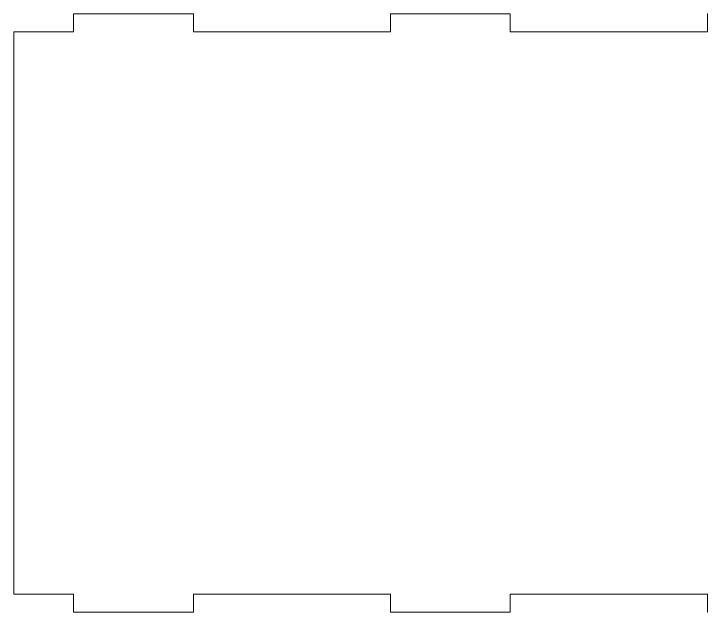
# Model space of a CAD drawing. Header units: millimetres. Extents: x -409 to 409, y -538 to 538.
# Drawn here: x -195.5 to -80.7, y 139.7 to 239.7 of the extents above; entities that cross this region are included whole.
import ezdxf

# ---------------------------------------------------------------- set-up
doc = ezdxf.new("R2010")
doc.units = ezdxf.units.MM
doc.header["$MEASUREMENT"] = 0
doc.layers.add('Camada 1', color=7, linetype='Continuous')

msp = doc.modelspace()

# ---------------------------------------------------------------- linework, layer by layer
at = {"layer": 'Camada 1', "color": 250, "lineweight": 20}
msp.add_open_spline([(-16.796, 142.7131), (-16.796, 142.7131), (-25.3154, 142.7131), (-25.3154, 142.7131), (-25.3154, 142.7131), (-25.3154, 142.7131), (-25.3154, 139.7131), (-25.3154, 139.7131), (-25.3154, 139.7131), (-25.3154, 139.7131), (-31.3603, 139.7131), (-31.3603, 139.7131), (-31.3603, 139.7131), (-31.3603, 139.7131), (-31.3603, 142.7131), (-31.3603, 142.7131), (-31.3603, 142.7131), (-31.3603, 142.7131), (-39.5846, 142.7131), (-39.5846, 142.7131), (-39.5846, 142.7131), (-39.5846, 142.7131), (-39.5846, 139.7131), (-39.5846, 139.7131), (-39.5846, 139.7131), (-39.5846, 139.7131), (-45.6295, 139.7131), (-45.6295, 139.7131), (-45.6295, 139.7131), (-45.6295, 139.7131), (-45.6295, 142.7131), (-45.6295, 142.7131), (-45.6295, 142.7131), (-45.6295, 142.7131), (-59.6489, 142.7131), (-59.6489, 142.7131), (-59.6489, 142.7131), (-59.6489, 142.7131), (-59.6489, 139.7131), (-59.6489, 139.7131), (-59.6489, 139.7131), (-59.6489, 139.7131), (-79.6489, 139.7131), (-79.6489, 139.7131), (-79.6489, 139.7131), (-79.6489, 139.7131), (-79.6489, 142.7131), (-79.6489, 142.7131), (-79.6489, 142.7131), (-79.6489, 142.7131), (-112.5667, 142.7131), (-112.5667, 142.7131), (-112.5667, 142.7131), (-112.5667, 142.7131), (-112.5667, 139.7131), (-112.5667, 139.7131), (-112.5667, 139.7131), (-112.5667, 139.7131), (-132.5667, 139.7131), (-132.5667, 139.7131), (-132.5667, 139.7131), (-132.5667, 139.7131), (-132.5667, 142.7131), (-132.5667, 142.7131), (-132.5667, 142.7131), (-132.5667, 142.7131), (-165.4846, 142.7131), (-165.4846, 142.7131), (-165.4846, 142.7131), (-165.4846, 142.7131), (-165.4846, 139.7131), (-165.4846, 139.7131), (-165.4846, 139.7131), (-165.4846, 139.7131), (-185.4846, 139.7131), (-185.4846, 139.7131), (-185.4846, 139.7131), (-185.4846, 139.7131), (-185.4846, 142.7131), (-185.4846, 142.7131), (-185.4846, 142.7131), (-185.4846, 142.7131), (-195.4846, 142.7131), (-195.4846, 142.7131), (-195.4846, 142.7131), (-195.4846, 142.7131), (-195.4846, 236.7131), (-195.4846, 236.7131), (-195.4846, 236.7131), (-195.4846, 236.7131), (-185.4846, 236.7131), (-185.4846, 236.7131), (-185.4846, 236.7131), (-185.4846, 236.7131), (-185.4846, 239.7131), (-185.4846, 239.7131), (-185.4846, 239.7131), (-185.4846, 239.7131), (-165.4846, 239.7131), (-165.4846, 239.7131), (-165.4846, 239.7131), (-165.4846, 239.7131), (-165.4846, 236.7131), (-165.4846, 236.7131), (-165.4846, 236.7131), (-165.4846, 236.7131), (-132.5667, 236.7131), (-132.5667, 236.7131), (-132.5667, 236.7131), (-132.5667, 236.7131), (-132.5667, 239.7131), (-132.5667, 239.7131), (-132.5667, 239.7131), (-132.5667, 239.7131), (-112.5667, 239.7131), (-112.5667, 239.7131), (-112.5667, 239.7131), (-112.5667, 239.7131), (-112.5667, 236.7131), (-112.5667, 236.7131), (-112.5667, 236.7131), (-112.5667, 236.7131), (-79.6489, 236.7131), (-79.6489, 236.7131), (-79.6489, 236.7131), (-79.6489, 236.7131), (-79.6489, 239.7131), (-79.6489, 239.7131), (-79.6489, 239.7131), (-79.6489, 239.7131), (-59.6489, 239.7131), (-59.6489, 239.7131), (-59.6489, 239.7131), (-59.6489, 239.7131), (-59.6489, 236.7131), (-59.6489, 236.7131), (-59.6489, 236.7131), (-59.6489, 236.7131), (-45.6295, 236.7131), (-45.6295, 236.7131), (-45.6295, 236.7131), (-45.6295, 236.7131), (-45.6295, 239.7131), (-45.6295, 239.7131), (-45.6295, 239.7131), (-45.6295, 239.7131), (-39.5846, 239.7131), (-39.5846, 239.7131), (-39.5846, 239.7131), (-39.5846, 239.7131), (-39.5846, 236.7131), (-39.5846, 236.7131), (-39.5846, 236.7131), (-39.5846, 236.7131), (-31.3603, 236.7131), (-31.3603, 236.7131), (-31.3603, 236.7131), (-31.3603, 236.7131), (-31.3603, 239.7131), (-31.3603, 239.7131), (-31.3603, 239.7131), (-31.3603, 239.7131), (-25.3154, 239.7131), (-25.3154, 239.7131), (-25.3154, 239.7131), (-25.3154, 239.7131), (-25.3154, 236.7131), (-25.3154, 236.7131), (-25.3154, 236.7131), (-25.3154, 236.7131), (-16.796, 236.7131), (-16.796, 236.7131), (-16.796, 236.7131), (-16.796, 236.7131), (-16.796, 239.7131), (-16.796, 239.7131), (-16.796, 239.7131), (-16.796, 239.7131), (-6.796, 239.7131), (-6.796, 239.7131), (-6.796, 239.7131), (-6.796, 239.7131), (-6.796, 236.7131), (-6.796, 236.7131), (-6.796, 236.7131), (-6.796, 236.7131), (-2.296, 236.7131), (-2.296, 236.7131), (-2.296, 236.7131), (-2.296, 236.7131), (-2.296, 226.7131), (-2.296, 226.7131), (-2.296, 226.7131), (-2.296, 226.7131), (0.704, 226.7131), (0.704, 226.7131), (0.704, 226.7131), (0.704, 226.7131), (0.704, 216.7131), (0.704, 216.7131), (0.704, 216.7131), (0.704, 216.7131), (-2.296, 216.7131), (-2.296, 216.7131), (-2.296, 216.7131), (-2.296, 216.7131), (-2.296, 194.7131), (-2.296, 194.7131), (-2.296, 194.7131), (-2.296, 194.7131), (0.704, 194.7131), (0.704, 194.7131), (0.704, 194.7131), (0.704, 194.7131), (0.704, 184.7131), (0.704, 184.7131), (0.704, 184.7131), (0.704, 184.7131), (-2.296, 184.7131), (-2.296, 184.7131), (-2.296, 184.7131), (-2.296, 184.7131), (-2.296, 162.7131), (-2.296, 162.7131), (-2.296, 162.7131), (-2.296, 162.7131), (0.704, 162.7131), (0.704, 162.7131), (0.704, 162.7131), (0.704, 162.7131), (0.704, 152.7131), (0.704, 152.7131), (0.704, 152.7131), (0.704, 152.7131), (-2.296, 152.7131), (-2.296, 152.7131), (-2.296, 152.7131), (-2.296, 152.7131), (-2.296, 142.7131), (-2.296, 142.7131), (-2.296, 142.7131), (-2.296, 142.7131), (-6.796, 142.7131), (-6.796, 142.7131), (-6.796, 142.7131), (-6.796, 142.7131), (-6.796, 139.7131), (-6.796, 139.7131), (-6.796, 139.7131), (-6.796, 139.7131), (-16.796, 139.7131), (-16.796, 139.7131), (-16.796, 139.7131), (-16.796, 139.7131), (-16.796, 142.7131), (-16.796, 142.7131)], degree=3, knots=[0, 0, 0, 0, 0.01538462, 0.01538462, 0.01538462, 0.01538462, 0.03076923, 0.03076923, 0.03076923, 0.03076923, 0.04615385, 0.04615385, 0.04615385, 0.04615385, 0.06153846, 0.06153846, 0.06153846, 0.06153846, 0.07692308, 0.07692308, 0.07692308, 0.07692308, 0.09230769, 0.09230769, 0.09230769, 0.09230769, 0.10769231, 0.10769231, 0.10769231, 0.10769231, 0.12307692, 0.12307692, 0.12307692, 0.12307692, 0.13846154, 0.13846154, 0.13846154, 0.13846154, 0.15384615, 0.15384615, 0.15384615, 0.15384615, 0.16923077, 0.16923077, 0.16923077, 0.16923077, 0.18461538, 0.18461538, 0.18461538, 0.18461538, 0.2, 0.2, 0.2, 0.2, 0.21538462, 0.21538462, 0.21538462, 0.21538462, 0.23076923, 0.23076923, 0.23076923, 0.23076923, 0.24615385, 0.24615385, 0.24615385, 0.24615385, 0.26153846, 0.26153846, 0.26153846, 0.26153846, 0.27692308, 0.27692308, 0.27692308, 0.27692308, 0.29230769, 0.29230769, 0.29230769, 0.29230769, 0.30769231, 0.30769231, 0.30769231, 0.30769231, 0.32307692, 0.32307692, 0.32307692, 0.32307692, 0.33846154, 0.33846154, 0.33846154, 0.33846154, 0.35384615, 0.35384615, 0.35384615, 0.35384615, 0.36923077, 0.36923077, 0.36923077, 0.36923077, 0.38461538, 0.38461538, 0.38461538, 0.38461538, 0.4, 0.4, 0.4, 0.4, 0.41538462, 0.41538462, 0.41538462, 0.41538462, 0.43076923, 0.43076923, 0.43076923, 0.43076923, 0.44615385, 0.44615385, 0.44615385, 0.44615385, 0.46153846, 0.46153846, 0.46153846, 0.46153846, 0.47692308, 0.47692308, 0.47692308, 0.47692308, 0.49230769, 0.49230769, 0.49230769, 0.49230769, 0.50769231, 0.50769231, 0.50769231, 0.50769231, 0.52307692, 0.52307692, 0.52307692, 0.52307692, 0.53846154, 0.53846154, 0.53846154, 0.53846154, 0.55384615, 0.55384615, 0.55384615, 0.55384615, 0.56923077, 0.56923077, 0.56923077, 0.56923077, 0.58461538, 0.58461538, 0.58461538, 0.58461538, 0.6, 0.6, 0.6, 0.6, 0.61538462, 0.61538462, 0.61538462, 0.61538462, 0.63076923, 0.63076923, 0.63076923, 0.63076923, 0.64615385, 0.64615385, 0.64615385, 0.64615385, 0.66153846, 0.66153846, 0.66153846, 0.66153846, 0.67692308, 0.67692308, 0.67692308, 0.67692308, 0.69230769, 0.69230769, 0.69230769, 0.69230769, 0.70769231, 0.70769231, 0.70769231, 0.70769231, 0.72307692, 0.72307692, 0.72307692, 0.72307692, 0.73846154, 0.73846154, 0.73846154, 0.73846154, 0.75384615, 0.75384615, 0.75384615, 0.75384615, 0.76923077, 0.76923077, 0.76923077, 0.76923077, 0.78461538, 0.78461538, 0.78461538, 0.78461538, 0.8, 0.8, 0.8, 0.8, 0.81538462, 0.81538462, 0.81538462, 0.81538462, 0.83076923, 0.83076923, 0.83076923, 0.83076923, 0.84615385, 0.84615385, 0.84615385, 0.84615385, 0.86153846, 0.86153846, 0.86153846, 0.86153846, 0.87692308, 0.87692308, 0.87692308, 0.87692308, 0.89230769, 0.89230769, 0.89230769, 0.89230769, 0.90769231, 0.90769231, 0.90769231, 0.90769231, 0.92307692, 0.92307692, 0.92307692, 0.92307692, 0.93846154, 0.93846154, 0.93846154, 0.93846154, 0.95384615, 0.95384615, 0.95384615, 0.95384615, 0.96923077, 0.96923077, 0.96923077, 0.96923077, 1, 1, 1, 1], dxfattribs=at)

doc.saveas('drawing.dxf')
